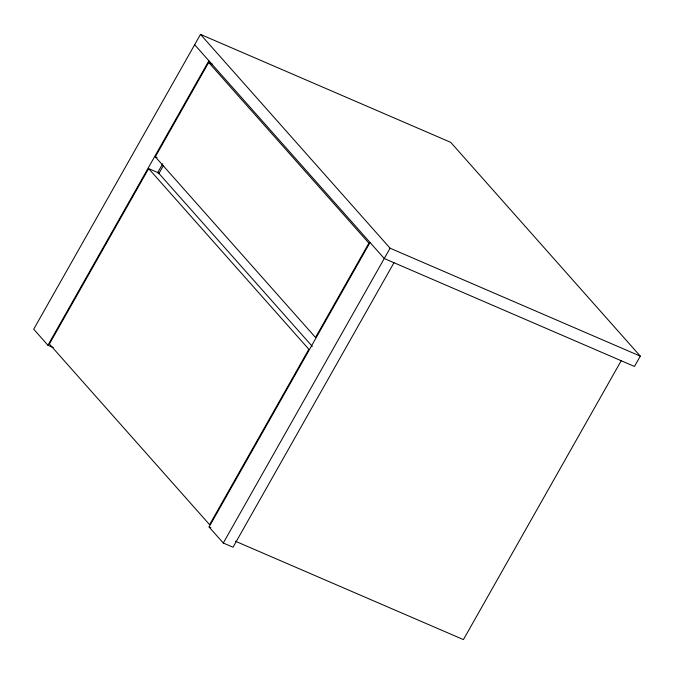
<?xml version="1.0" encoding="UTF-8"?>
<svg xmlns="http://www.w3.org/2000/svg" width="674" height="674" viewBox="0 0 674 674"><rect width="100%" height="100%" fill="white"/><g stroke="black" fill="none" stroke-linecap="round" stroke-linejoin="round"><path stroke-width="1.01" d="M194.66 44.72L384.247 258.521L634.461 366.454L640.3 356.142L450.712 142.34L200.498 34.399L33.7 329.215L47.921 345.257L53.229 347.548M47.921 345.257L208.881 60.753M148.642 168.601L49.396 344.018L209.589 524.684L308.835 349.267L148.642 168.601L158.373 172.805L312.298 346.394M208.687 62.471L368.889 243.129L315.508 337.472L155.315 156.815L208.687 62.471L212.226 63.996M157.539 172.898L162.712 163.748M158.769 173.774L163.394 165.61M393.978 262.717L233.019 547.221L223.288 543.025L209.066 526.984L370.026 242.488M223.288 543.025L390.086 248.201L200.498 34.399M621.285 360.59L463.426 639.601L235.496 541.273M390.086 248.201L640.3 356.142M155.315 156.815L157.084 157.573M209.066 526.984L210.836 527.75"/></g></svg>
